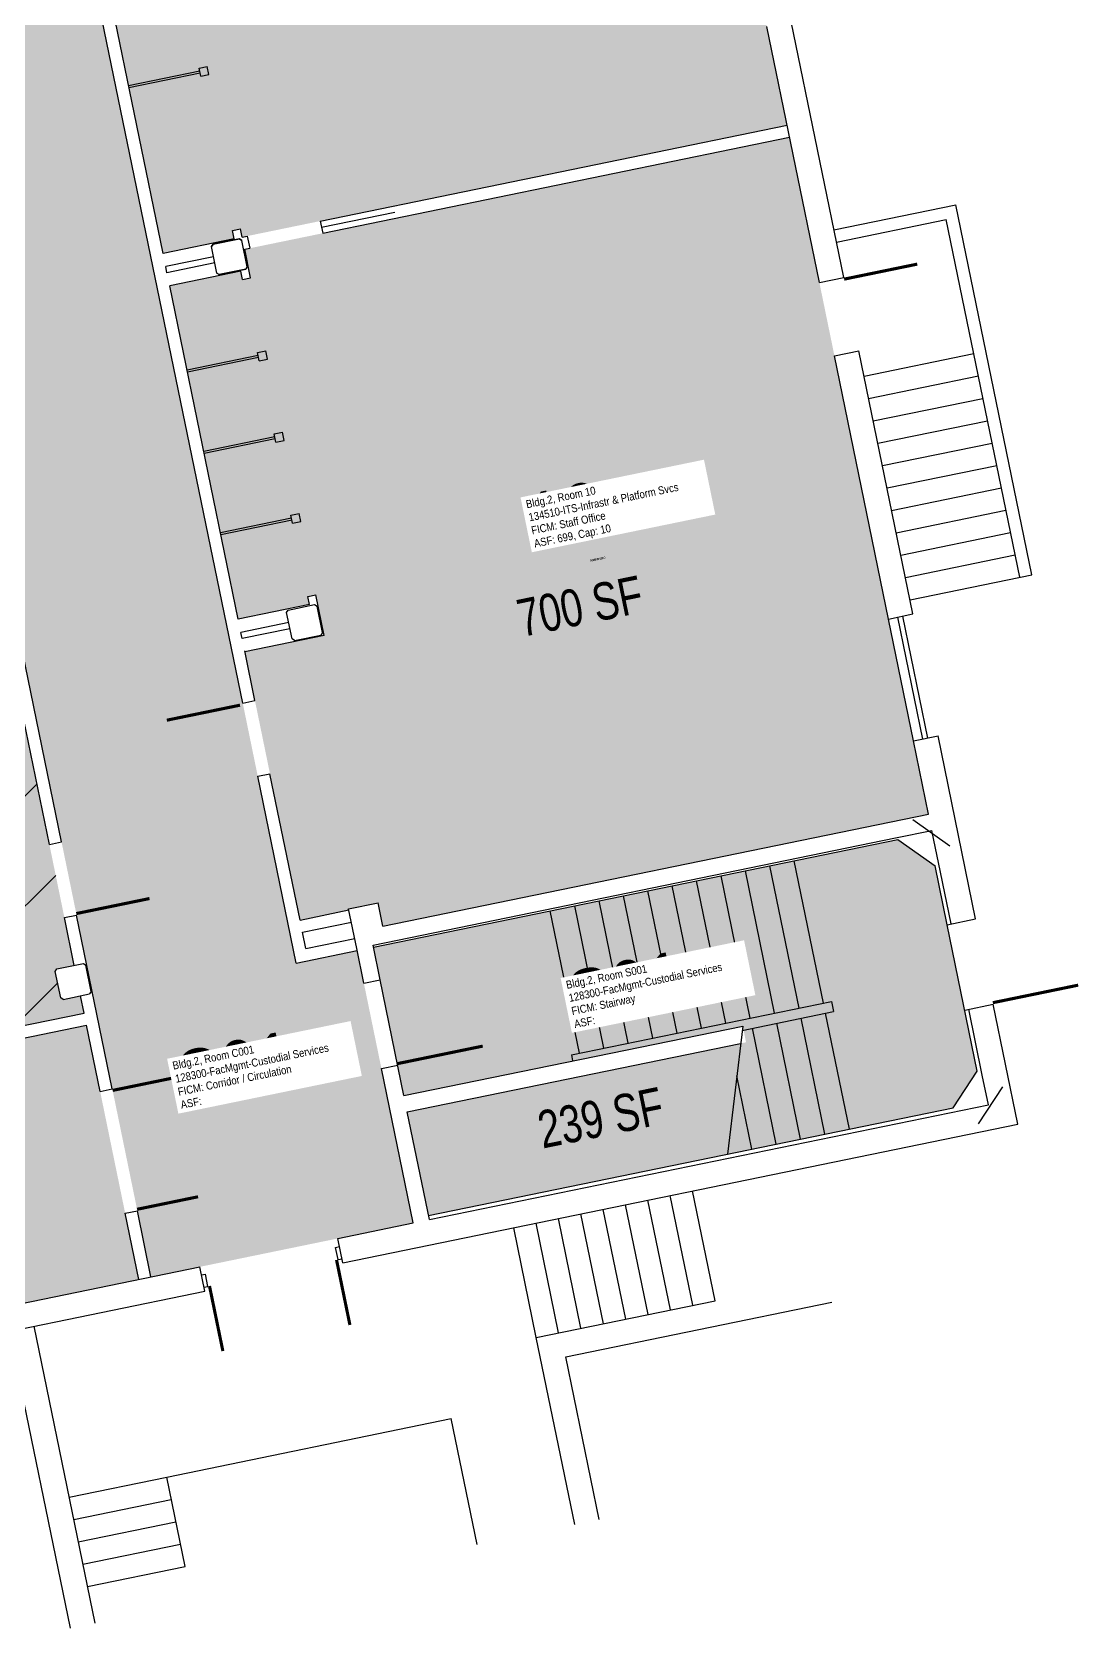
# Model space of a CAD drawing. Header units: inches. Extents: x 69199081 to 69201250, y 27671783 to 27674889.
# Drawn here: x 69200745 to 69201250, y 27671783 to 27672552 of the extents above; entities that cross this region are included whole.
import ezdxf
from ezdxf.enums import TextEntityAlignment as Align

# ---------------------------------------------------------------- set-up
doc = ezdxf.new("R2010")
doc.units = ezdxf.units.IN
doc.header["$LTSCALE"] = 100
doc.header["$MEASUREMENT"] = 0
for name, color, linetype in [('A-DOOR', 2, 'CONTINUOUS'), ('A-FLOR', 3, 'CONTINUOUS'), ('A-GLAZ', 1, 'CONTINUOUS'), ('A-IDEN-RNUM', 7, 'CONTINUOUS'), ('A-IDEN-SNUM', 4, 'CONTINUOUS'), ('A-IDEN-VNUM', 4, 'CONTINUOUS'), ('A-WALL', 5, 'CONTINUOUS'), ('AREA-TEXT', 3, 'CONTINUOUS'), ('Rooms-Capacity', 4, 'CONTINUOUS'), ('Rooms-Category-Color', 7, 'CONTINUOUS'), ('Rooms-College-Color', 7, 'CONTINUOUS'), ('Rooms-Department-Color', 7, 'CONTINUOUS'), ('Rooms-Division-Color', 7, 'CONTINUOUS'), ('Rooms-Information', 7, 'CONTINUOUS')]:
    doc.layers.add(name, color=color, linetype=linetype)
doc.styles.add('CP_AREA', font='arial.ttf', dxfattribs={"height": 15})
doc.styles.add('CP_ROOMSNUMBER', font='arial.ttf', dxfattribs={"height": 1})
doc.styles.add('CP_ROOMVNUMBER', font='arial.ttf', dxfattribs={"width": 0.85, "height": 0.075})

msp = doc.modelspace()

# ---------------------------------------------------------------- hatches: boundary and pattern name
at = {"layer": 'Rooms-Capacity'}
h = msp.add_hatch(dxfattribs=at)
h.set_pattern_fill('ANSI31', color=256, scale=300, style=0)
h.set_pattern_definition([(45, (0, 0), (-26.516504294, 26.516504294), [])])
h.paths.add_polyline_path([(69200381.94, 27672469.21), (69200677.75, 27672530.01), (69200699.8, 27672422.76), (69200691.47, 27672421.04), (69200690.7, 27672419.86), (69200693.31, 27672407.13), (69200694.49, 27672406.35), (69200702.82, 27672408.06), (69200736.04, 27672246.44), (69200727.71, 27672244.73), (69200726.94, 27672243.55), (69200729.55, 27672230.82), (69200730.73, 27672230.04), (69200739.06, 27672231.75), (69200765.64, 27672102.45), (69200757.31, 27672100.74), (69200756.53, 27672099.56), (69200759.15, 27672086.83), (69200760.33, 27672086.05), (69200768.66, 27672087.76), (69200770.37, 27672079.43), (69200474.55, 27672018.63)])
at = {"layer": 'Rooms-Category-Color', "true_color": 0xadadad}
h = msp.add_hatch(color=253, dxfattribs=at)
edge = h.paths.add_edge_path()
edge.add_line((69200547.27, 27673830.37), (69200421.89, 27673804.6))
edge.add_line((69200421.89, 27673804.6), (69200802.62, 27671952.32))
edge.add_line((69200802.62, 27671952.32), (69200928.98, 27671978.3))
edge.add_line((69200928.98, 27671978.3), (69200902, 27672109.55))
edge.add_line((69200902, 27672109.55), (69200872.61, 27672103.51))
edge.add_line((69200872.61, 27672103.51), (69200551.48, 27673665.85))
edge.add_arc((69200583.36, 27673654.81), 33.73, 101.61505, 160.90568, ccw=False)
edge.add_line((69200576.57, 27673687.85), (69200547.27, 27673830.37))
at = {"layer": 'Rooms-Category-Color', "true_color": 0xfa9ba3}
for points in [[(69200748.02, 27672739.45), (69201048.74, 27672801.26), (69201109.14, 27672507.4), (69200846.63, 27672453.45), (69200845.82, 27672457.36), (69200841.9, 27672456.56), (69200842.71, 27672452.64), (69200808.43, 27672445.59), (69200775.41, 27672606.23), (69200809.69, 27672613.28), (69200810.5, 27672609.36), (69200814.41, 27672610.17), (69200810.39, 27672629.76), (69200772.19, 27672621.91)], [(69200811.65, 27672429.92), (69200845.93, 27672436.97), (69200846.74, 27672433.05), (69200850.65, 27672433.85), (69200847.83, 27672447.57), (69201110.35, 27672501.53), (69201177.39, 27672175.35), (69200914.39, 27672121.29), (69200912.07, 27672132.55), (69200897.87, 27672129.63), (69200897.97, 27672129.14), (69200874.46, 27672124.31), (69200847.89, 27672253.61), (69200886.09, 27672261.46), (69200882.06, 27672281.05), (69200878.14, 27672280.24), (69200878.95, 27672276.33), (69200844.67, 27672269.28)]]:
    msp.add_hatch(color=241, dxfattribs=at).paths.add_polyline_path(points)
at = {"layer": 'Rooms-Category-Color', "true_color": 0xffff64}
msp.add_hatch(color=51, dxfattribs=at).paths.add_polyline_path([(69200381.94, 27672469.21), (69200677.75, 27672530.01), (69200699.8, 27672422.76), (69200691.47, 27672421.04), (69200690.7, 27672419.86), (69200693.31, 27672407.13), (69200694.49, 27672406.35), (69200702.82, 27672408.06), (69200736.04, 27672246.44), (69200727.71, 27672244.73), (69200726.94, 27672243.55), (69200729.55, 27672230.82), (69200730.73, 27672230.04), (69200739.06, 27672231.75), (69200765.64, 27672102.45), (69200757.31, 27672100.74), (69200756.53, 27672099.56), (69200759.15, 27672086.83), (69200760.33, 27672086.05), (69200768.66, 27672087.76), (69200770.37, 27672079.43), (69200474.55, 27672018.63)])
at = {"layer": 'Rooms-Category-Color', "true_color": 0xadadad}
msp.add_hatch(color=253, dxfattribs=at).paths.add_polyline_path([(69201087.79, 27672073.21), (69201089.4, 27672065.38), (69200926.14, 27672031.82), (69200936.41, 27671981.87), (69201189.13, 27672033.81), (69201200.8, 27672051.52), (69201186.3, 27672122.05), (69201180.47, 27672150.45), (69201162.55, 27672163.11), (69200909.83, 27672111.16), (69200913.06, 27672095.49), (69200924.53, 27672039.66)])
at = {"layer": 'Rooms-Category-Color', "true_color": 0xe3c5e1}
msp.add_hatch(color=254, dxfattribs=at).paths.add_polyline_path([(69200475.76, 27672012.75), (69200771.58, 27672073.56), (69200796.74, 27671951.12), (69200500.93, 27671890.31)])
at = {"layer": 'Rooms-College-Color', "true_color": 0xadadad}
h = msp.add_hatch(color=253, dxfattribs=at)
edge = h.paths.add_edge_path()
edge.add_line((69200547.27, 27673830.37), (69200421.89, 27673804.6))
edge.add_line((69200421.89, 27673804.6), (69200802.62, 27671952.32))
edge.add_line((69200802.62, 27671952.32), (69200928.98, 27671978.3))
edge.add_line((69200928.98, 27671978.3), (69200902, 27672109.55))
edge.add_line((69200902, 27672109.55), (69200872.61, 27672103.51))
edge.add_line((69200872.61, 27672103.51), (69200551.48, 27673665.85))
edge.add_arc((69200583.36, 27673654.81), 33.73, 101.61505, 160.90568, ccw=False)
edge.add_line((69200576.57, 27673687.85), (69200547.27, 27673830.37))
at = {"layer": 'Rooms-College-Color', "true_color": 0x80bc67}
for points in [[(69200748.02, 27672739.45), (69201048.74, 27672801.26), (69201109.14, 27672507.4), (69200846.63, 27672453.45), (69200845.82, 27672457.36), (69200841.9, 27672456.56), (69200842.71, 27672452.64), (69200808.43, 27672445.59), (69200775.41, 27672606.23), (69200809.69, 27672613.28), (69200810.5, 27672609.36), (69200814.41, 27672610.17), (69200810.39, 27672629.76), (69200772.19, 27672621.91)], [(69200811.65, 27672429.92), (69200845.93, 27672436.97), (69200846.74, 27672433.05), (69200850.65, 27672433.85), (69200847.83, 27672447.57), (69201110.35, 27672501.53), (69201177.39, 27672175.35), (69200914.39, 27672121.29), (69200912.07, 27672132.55), (69200897.87, 27672129.63), (69200897.97, 27672129.14), (69200874.46, 27672124.31), (69200847.89, 27672253.61), (69200886.09, 27672261.46), (69200882.06, 27672281.05), (69200878.14, 27672280.24), (69200878.95, 27672276.33), (69200844.67, 27672269.28)], [(69200475.76, 27672012.75), (69200771.58, 27672073.56), (69200796.74, 27671951.12), (69200500.93, 27671890.31)]]:
    msp.add_hatch(color=83, dxfattribs=at).paths.add_polyline_path(points)
at = {"layer": 'Rooms-College-Color', "true_color": 0xffff64}
msp.add_hatch(color=51, dxfattribs=at).paths.add_polyline_path([(69200381.94, 27672469.21), (69200677.75, 27672530.01), (69200699.8, 27672422.76), (69200691.47, 27672421.04), (69200690.7, 27672419.86), (69200693.31, 27672407.13), (69200694.49, 27672406.35), (69200702.82, 27672408.06), (69200736.04, 27672246.44), (69200727.71, 27672244.73), (69200726.94, 27672243.55), (69200729.55, 27672230.82), (69200730.73, 27672230.04), (69200739.06, 27672231.75), (69200765.64, 27672102.45), (69200757.31, 27672100.74), (69200756.53, 27672099.56), (69200759.15, 27672086.83), (69200760.33, 27672086.05), (69200768.66, 27672087.76), (69200770.37, 27672079.43), (69200474.55, 27672018.63)])
at = {"layer": 'Rooms-College-Color', "true_color": 0xadadad}
msp.add_hatch(color=253, dxfattribs=at).paths.add_polyline_path([(69201087.79, 27672073.21), (69201089.4, 27672065.38), (69200926.14, 27672031.82), (69200936.41, 27671981.87), (69201189.13, 27672033.81), (69201200.8, 27672051.52), (69201186.3, 27672122.05), (69201180.47, 27672150.45), (69201162.55, 27672163.11), (69200909.83, 27672111.16), (69200913.06, 27672095.49), (69200924.53, 27672039.66)])
at = {"layer": 'Rooms-Department-Color', "true_color": 0xacacac}
h = msp.add_hatch(color=253, dxfattribs=at)
edge = h.paths.add_edge_path()
edge.add_line((69200547.27, 27673830.37), (69200421.89, 27673804.6))
edge.add_line((69200421.89, 27673804.6), (69200802.62, 27671952.32))
edge.add_line((69200802.62, 27671952.32), (69200928.98, 27671978.3))
edge.add_line((69200928.98, 27671978.3), (69200902, 27672109.55))
edge.add_line((69200902, 27672109.55), (69200872.61, 27672103.51))
edge.add_line((69200872.61, 27672103.51), (69200551.48, 27673665.85))
edge.add_arc((69200583.36, 27673654.81), 33.73, 101.61505, 160.90568, ccw=False)
edge.add_line((69200576.57, 27673687.85), (69200547.27, 27673830.37))
at = {"layer": 'Rooms-Department-Color', "true_color": 0xfa003f}
for points in [[(69200748.02, 27672739.45), (69201048.74, 27672801.26), (69201109.14, 27672507.4), (69200846.63, 27672453.45), (69200845.82, 27672457.36), (69200841.9, 27672456.56), (69200842.71, 27672452.64), (69200808.43, 27672445.59), (69200775.41, 27672606.23), (69200809.69, 27672613.28), (69200810.5, 27672609.36), (69200814.41, 27672610.17), (69200810.39, 27672629.76), (69200772.19, 27672621.91)], [(69200811.65, 27672429.92), (69200845.93, 27672436.97), (69200846.74, 27672433.05), (69200850.65, 27672433.85), (69200847.83, 27672447.57), (69201110.35, 27672501.53), (69201177.39, 27672175.35), (69200914.39, 27672121.29), (69200912.07, 27672132.55), (69200897.87, 27672129.63), (69200897.97, 27672129.14), (69200874.46, 27672124.31), (69200847.89, 27672253.61), (69200886.09, 27672261.46), (69200882.06, 27672281.05), (69200878.14, 27672280.24), (69200878.95, 27672276.33), (69200844.67, 27672269.28)], [(69200475.76, 27672012.75), (69200771.58, 27672073.56), (69200796.74, 27671951.12), (69200500.93, 27671890.31)]]:
    msp.add_hatch(color=240, dxfattribs=at).paths.add_polyline_path(points)
at = {"layer": 'Rooms-Department-Color', "true_color": 0x003fff}
msp.add_hatch(color=160, dxfattribs=at).paths.add_polyline_path([(69200381.94, 27672469.21), (69200677.75, 27672530.01), (69200699.8, 27672422.76), (69200691.47, 27672421.04), (69200690.7, 27672419.86), (69200693.31, 27672407.13), (69200694.49, 27672406.35), (69200702.82, 27672408.06), (69200736.04, 27672246.44), (69200727.71, 27672244.73), (69200726.94, 27672243.55), (69200729.55, 27672230.82), (69200730.73, 27672230.04), (69200739.06, 27672231.75), (69200765.64, 27672102.45), (69200757.31, 27672100.74), (69200756.53, 27672099.56), (69200759.15, 27672086.83), (69200760.33, 27672086.05), (69200768.66, 27672087.76), (69200770.37, 27672079.43), (69200474.55, 27672018.63)])
at = {"layer": 'Rooms-Department-Color', "true_color": 0xacacac}
msp.add_hatch(color=253, dxfattribs=at).paths.add_polyline_path([(69201087.79, 27672073.21), (69201089.4, 27672065.38), (69200926.14, 27672031.82), (69200936.41, 27671981.87), (69201189.13, 27672033.81), (69201200.8, 27672051.52), (69201186.3, 27672122.05), (69201180.47, 27672150.45), (69201162.55, 27672163.11), (69200909.83, 27672111.16), (69200913.06, 27672095.49), (69200924.53, 27672039.66)])
at = {"layer": 'Rooms-Division-Color', "true_color": 0xadadad}
h = msp.add_hatch(color=253, dxfattribs=at)
edge = h.paths.add_edge_path()
edge.add_line((69200547.27, 27673830.37), (69200421.89, 27673804.6))
edge.add_line((69200421.89, 27673804.6), (69200802.62, 27671952.32))
edge.add_line((69200802.62, 27671952.32), (69200928.98, 27671978.3))
edge.add_line((69200928.98, 27671978.3), (69200902, 27672109.55))
edge.add_line((69200902, 27672109.55), (69200872.61, 27672103.51))
edge.add_line((69200872.61, 27672103.51), (69200551.48, 27673665.85))
edge.add_arc((69200583.36, 27673654.81), 33.73, 101.61505, 160.90568, ccw=False)
edge.add_line((69200576.57, 27673687.85), (69200547.27, 27673830.37))
at = {"layer": 'Rooms-Division-Color', "true_color": 0xfa003f}
for points in [[(69200748.02, 27672739.45), (69201048.74, 27672801.26), (69201109.14, 27672507.4), (69200846.63, 27672453.45), (69200845.82, 27672457.36), (69200841.9, 27672456.56), (69200842.71, 27672452.64), (69200808.43, 27672445.59), (69200775.41, 27672606.23), (69200809.69, 27672613.28), (69200810.5, 27672609.36), (69200814.41, 27672610.17), (69200810.39, 27672629.76), (69200772.19, 27672621.91)], [(69200811.65, 27672429.92), (69200845.93, 27672436.97), (69200846.74, 27672433.05), (69200850.65, 27672433.85), (69200847.83, 27672447.57), (69201110.35, 27672501.53), (69201177.39, 27672175.35), (69200914.39, 27672121.29), (69200912.07, 27672132.55), (69200897.87, 27672129.63), (69200897.97, 27672129.14), (69200874.46, 27672124.31), (69200847.89, 27672253.61), (69200886.09, 27672261.46), (69200882.06, 27672281.05), (69200878.14, 27672280.24), (69200878.95, 27672276.33), (69200844.67, 27672269.28)], [(69200475.76, 27672012.75), (69200771.58, 27672073.56), (69200796.74, 27671951.12), (69200500.93, 27671890.31)]]:
    msp.add_hatch(color=240, dxfattribs=at).paths.add_polyline_path(points)
at = {"layer": 'Rooms-Division-Color', "true_color": 0x003fff}
msp.add_hatch(color=160, dxfattribs=at).paths.add_polyline_path([(69200381.94, 27672469.21), (69200677.75, 27672530.01), (69200699.8, 27672422.76), (69200691.47, 27672421.04), (69200690.7, 27672419.86), (69200693.31, 27672407.13), (69200694.49, 27672406.35), (69200702.82, 27672408.06), (69200736.04, 27672246.44), (69200727.71, 27672244.73), (69200726.94, 27672243.55), (69200729.55, 27672230.82), (69200730.73, 27672230.04), (69200739.06, 27672231.75), (69200765.64, 27672102.45), (69200757.31, 27672100.74), (69200756.53, 27672099.56), (69200759.15, 27672086.83), (69200760.33, 27672086.05), (69200768.66, 27672087.76), (69200770.37, 27672079.43), (69200474.55, 27672018.63)])
at = {"layer": 'Rooms-Division-Color', "true_color": 0xadadad}
msp.add_hatch(color=253, dxfattribs=at).paths.add_polyline_path([(69201087.79, 27672073.21), (69201089.4, 27672065.38), (69200926.14, 27672031.82), (69200936.41, 27671981.87), (69201189.13, 27672033.81), (69201200.8, 27672051.52), (69201186.3, 27672122.05), (69201180.47, 27672150.45), (69201162.55, 27672163.11), (69200909.83, 27672111.16), (69200913.06, 27672095.49), (69200924.53, 27672039.66)])

# ---------------------------------------------------------------- linework, layer by layer
at = {"layer": 'A-DOOR'}
msp.add_line((69200884.84, 27672458.24), (69200920.11, 27672465.49), dxfattribs=at)
for points in [[(69201136.65, 27672433.17, 1.5, 1.5, 0), (69201171.91, 27672440.42, 0, 0, 0), (69201172.06, 27672439.68, 0, 0, -0.414214), (69201142.28, 27672398.34, 0, 0, -0.414214)], [(69200845.52, 27672227.85, 1.5, 1.5, 0), (69200810.26, 27672220.61, 0, 0, 0), (69200810.41, 27672219.87, 0, 0, 0.414214), (69200854.09, 27672193.63, 0, 0, 0.414214)], [(69200766.63, 27672127.41, 1.5, 1.5, 0), (69200801.89, 27672134.66, 0, 0, 0), (69200801.74, 27672135.4, 0, 0, 0.414214), (69200758.06, 27672161.64, 0, 0, 0.414214)], [(69201208.32, 27672084.46, 1.5, 1.5, 0), (69201249.46, 27672092.92, 0, 0, 0), (69201249.61, 27672092.18, 0, 0, 0.414214), (69201200.02, 27672124.87, 0, 0, 0.414214)], [(69200921.36, 27672055.08, 1.5, 1.5, 0), (69200962.5, 27672063.54, 0, 0, 0), (69200962.65, 27672062.81, 0, 0, 0.414214), (69200913.06, 27672095.49, 0, 0, 0.414214)], [(69200784.15, 27672042.19, 1.5, 1.5, 0), (69200813.53, 27672048.23, 0, 0, 0), (69200813.38, 27672048.97, 0, 0, -0.414214), (69200790.04, 27672013.54, 0, 0, -0.414214)], [(69200795.92, 27671984.89, 1.5, 1.5, 0), (69200825.31, 27671990.93, 0, 0, 0), (69200825.46, 27671990.2, 0, 0, 0.414214), (69200790.04, 27672013.54, 0, 0, 0.414214)], [(69200830.83, 27671947.91, 1.5, 1.5, 0), (69200837.28, 27671916.57, 0, 0, 0), (69200836.54, 27671916.42, 0, 0, 0.414214), (69200861.44, 27671954.21, 0, 0, 0.414214)], [(69200892.05, 27671960.5, 1.5, 1.5, 0), (69200898.5, 27671929.15, 0, 0, 0), (69200899.23, 27671929.3, 0, 0, -0.414214), (69200861.44, 27671954.21, 0, 0, -0.414214)]]:
    msp.add_lwpolyline(points, format="xyseb", dxfattribs=at)
at = {"layer": 'A-FLOR'}
for p, q in [((69201131.77, 27672456.92), (69201190.54, 27672469.01)), ((69201227.18, 27672290.73), (69201190.54, 27672469.01)), ((69201132.97, 27672451.05), (69201185.87, 27672461.92)), ((69201221.3, 27672289.52), (69201185.87, 27672461.92)), ((69201146.26, 27672386.4), (69201199.16, 27672397.27)), ((69201148.48, 27672375.62), (69201201.37, 27672386.5)), ((69201150.69, 27672364.85), (69201203.58, 27672375.72)), ((69201152.91, 27672354.08), (69201205.8, 27672364.95)), ((69201155.12, 27672343.3), (69201208.01, 27672354.17)), ((69201157.33, 27672332.53), (69201210.23, 27672343.4)), ((69201159.55, 27672321.75), (69201212.44, 27672332.62)), ((69201161.76, 27672310.98), (69201214.66, 27672321.85)), ((69201163.98, 27672300.2), (69201216.87, 27672311.07)), ((69201166.19, 27672289.43), (69201219.09, 27672300.3)), ((69201168.41, 27672278.65), (69201227.18, 27672290.73)), ((69201103.18, 27672079.44), (69201089.09, 27672148.01)), ((69201114.94, 27672081.86), (69201100.84, 27672150.42)), ((69201126.69, 27672084.27), (69201112.6, 27672152.84)), ((69201056.16, 27672069.78), (69201042.07, 27672138.34)), ((69201067.92, 27672072.19), (69201053.82, 27672140.76)), ((69201079.67, 27672074.61), (69201065.58, 27672143.17)), ((69201091.43, 27672077.02), (69201077.33, 27672145.59)), ((69201020.9, 27672062.53), (69201006.81, 27672131.09)), ((69201032.66, 27672064.94), (69201018.56, 27672133.51)), ((69201044.41, 27672067.36), (69201030.32, 27672135.93)), ((69201009.15, 27672060.11), (69200995.05, 27672128.68)), ((69201005.23, 27672059.31), (69201130.61, 27672085.08)), ((69201130.61, 27672085.08), (69201131.61, 27672080.18)), ((69201087.54, 27672071.12), (69201131.61, 27672080.18)), ((69201127.42, 27672021.13), (69201115.94, 27672076.96)), ((69201139.17, 27672023.54), (69201127.7, 27672079.37)), ((69201087.79, 27672073.21), (69201080.4, 27672011.46)), ((69201103.91, 27672016.29), (69201092.43, 27672072.13)), ((69201115.66, 27672018.71), (69201104.19, 27672074.54)), ((69201005.23, 27672059.31), (69201005.83, 27672056.37)), ((69201092.16, 27672013.88), (69201084.91, 27672049.14)), ((69201074.5, 27671940.83), (69201063.63, 27671993.72)), ((69201031.4, 27671931.97), (69201020.53, 27671984.86)), ((69201042.18, 27671934.18), (69201031.3, 27671987.08)), ((69201052.95, 27671936.4), (69201042.08, 27671989.29)), ((69201063.73, 27671938.61), (69201052.85, 27671991.51)), ((69200999.08, 27671925.32), (69200988.21, 27671978.22)), ((69201009.85, 27671927.54), (69200998.98, 27671980.43)), ((69201020.63, 27671929.75), (69201009.76, 27671982.65)), ((69200988.3, 27671923.11), (69200977.43, 27671976)), ((69200988.3, 27671923.11), (69201074.5, 27671940.83)), ((69201002.47, 27671913.77), (69201130.79, 27671940.15)), ((69200763.9, 27671783.06), (69200734.51, 27671926.07)), ((69200775.66, 27671785.48), (69200746.26, 27671928.49)), ((69201006.83, 27671832.99), (69200988.3, 27671923.11)), ((69201018.58, 27671835.41), (69201002.47, 27671913.77)), ((69200810.19, 27671855.87), (69200947.33, 27671884.06)), ((69200959.81, 27671823.33), (69200947.33, 27671884.06)), ((69200763.18, 27671846.21), (69200810.19, 27671855.87)), ((69200819.05, 27671812.77), (69200810.19, 27671855.87)), ((69200765.39, 27671835.43), (69200812.41, 27671845.1)), ((69200767.61, 27671824.66), (69200814.62, 27671834.32)), ((69200769.82, 27671813.88), (69200816.84, 27671823.55)), ((69200772.03, 27671803.11), (69200819.05, 27671812.77))]:
    msp.add_line(p, q, dxfattribs=at)
at = {"layer": 'A-GLAZ'}
for p, q in [((69201170.14, 27672210.61), (69201158.06, 27672269.38)), ((69201174.55, 27672211.51), (69201162.47, 27672270.29)), ((69201177, 27672212.02), (69201164.92, 27672270.79))]:
    msp.add_line(p, q, dxfattribs=at)
at = {"layer": 'A-WALL'}
for p, q in [((69200846.84, 27672228.89), (69200763.89, 27672632.45)), ((69200808.43, 27672445.59), (69200775.41, 27672606.23)), ((69201124.74, 27672431.49), (69201099.37, 27672554.91)), ((69201136.5, 27672433.91), (69201111.13, 27672557.33)), ((69200826.1, 27672533.45), (69200791.82, 27672526.4)), ((69200826.3, 27672532.47), (69200792.02, 27672525.42)), ((69200825.8, 27672534.92), (69200829.71, 27672535.73)), ((69200826.6, 27672531), (69200825.8, 27672534.92)), ((69200826.6, 27672531), (69200830.52, 27672531.81)), ((69200830.52, 27672531.81), (69200829.71, 27672535.73)), ((69200884.24, 27672461.18), (69201109.14, 27672507.4)), ((69200885.45, 27672455.3), (69201110.35, 27672501.53)), ((69200841.9, 27672456.56), (69200845.82, 27672457.36)), ((69200842.71, 27672452.64), (69200841.9, 27672456.56)), ((69200846.63, 27672453.45), (69200845.82, 27672457.36)), ((69200846.63, 27672453.45), (69200848.98, 27672453.93)), ((69200848.98, 27672453.93), (69200850.19, 27672448.05)), ((69200884.24, 27672461.18), (69200885.45, 27672455.3)), ((69200759.53, 27672161.94), (69200699.74, 27672452.86)), ((69200842.71, 27672452.64), (69200808.43, 27672445.59)), ((69200832.52, 27672450.04), (69200831.75, 27672448.86)), ((69200831.75, 27672448.86), (69200832.52, 27672450.04)), ((69200834.36, 27672436.12), (69200831.75, 27672448.86)), ((69200834.36, 27672436.12), (69200831.75, 27672448.86)), ((69200845.26, 27672452.65), (69200832.52, 27672450.04)), ((69200832.52, 27672450.04), (69200845.26, 27672452.65)), ((69200846.44, 27672451.88), (69200845.26, 27672452.65)), ((69200845.26, 27672452.65), (69200846.44, 27672451.88)), ((69200849.06, 27672439.14), (69200846.44, 27672451.88)), ((69200849.06, 27672439.14), (69200846.44, 27672451.88)), ((69200847.83, 27672447.57), (69200850.19, 27672448.05)), ((69200850.65, 27672433.85), (69200847.83, 27672447.57)), ((69200832.75, 27672443.96), (69200809.73, 27672439.23)), ((69200810.34, 27672436.29), (69200809.73, 27672439.23)), ((69200833.36, 27672441.02), (69200810.34, 27672436.29)), ((69200848.28, 27672437.96), (69200849.06, 27672439.14)), ((69200849.06, 27672439.14), (69200848.28, 27672437.96)), ((69200845.93, 27672436.97), (69200811.65, 27672429.92)), ((69200834.36, 27672436.12), (69200835.54, 27672435.34)), ((69200835.54, 27672435.34), (69200834.36, 27672436.12)), ((69200848.28, 27672437.96), (69200835.54, 27672435.34)), ((69200835.54, 27672435.34), (69200848.28, 27672437.96)), ((69200846.74, 27672433.05), (69200845.93, 27672436.97)), ((69200846.74, 27672433.05), (69200850.65, 27672433.85)), ((69201124.74, 27672431.49), (69201136.5, 27672433.91)), ((69200844.67, 27672269.28), (69200811.65, 27672429.92)), ((69200854.29, 27672396.32), (69200820, 27672389.27)), ((69200854.49, 27672395.34), (69200820.2, 27672388.29)), ((69200853.98, 27672397.79), (69200857.9, 27672398.59)), ((69200854.79, 27672393.87), (69200853.98, 27672397.79)), ((69200854.79, 27672393.87), (69200858.71, 27672394.67)), ((69200858.71, 27672394.67), (69200857.9, 27672398.59)), ((69201131.99, 27672396.23), (69201143.74, 27672398.64)), ((69201158.06, 27672269.38), (69201131.99, 27672396.23)), ((69201169.82, 27672271.8), (69201143.74, 27672398.64)), ((69200862.34, 27672357.14), (69200828.06, 27672350.09)), ((69200862.54, 27672356.16), (69200828.26, 27672349.11)), ((69200862.04, 27672358.61), (69200865.96, 27672359.41)), ((69200862.84, 27672354.69), (69200862.04, 27672358.61)), ((69200862.84, 27672354.69), (69200866.76, 27672355.49)), ((69200866.76, 27672355.49), (69200865.96, 27672359.41)), ((69200870.39, 27672317.96), (69200836.11, 27672310.91)), ((69200870.59, 27672316.98), (69200836.31, 27672309.93)), ((69200870.09, 27672319.42), (69200874.01, 27672320.23)), ((69200870.9, 27672315.51), (69200870.09, 27672319.42)), ((69200870.9, 27672315.51), (69200874.81, 27672316.31)), ((69200874.81, 27672316.31), (69200874.01, 27672320.23)), ((69200878.14, 27672280.24), (69200882.06, 27672281.05)), ((69200878.95, 27672276.33), (69200878.14, 27672280.24)), ((69200886.09, 27672261.46), (69200882.06, 27672281.05)), ((69200878.95, 27672276.33), (69200844.67, 27672269.28)), ((69200867.99, 27672272.54), (69200868.76, 27672273.72)), ((69200870.6, 27672259.81), (69200867.99, 27672272.54)), ((69200868.76, 27672273.72), (69200881.5, 27672276.34)), ((69200881.5, 27672276.34), (69200882.68, 27672275.56)), ((69200885.3, 27672262.83), (69200882.68, 27672275.56)), ((69201158.06, 27672269.38), (69201169.82, 27672271.8)), ((69200868.99, 27672267.64), (69200845.97, 27672262.91)), ((69200846.58, 27672259.97), (69200845.97, 27672262.91)), ((69200869.6, 27672264.71), (69200846.58, 27672259.97)), ((69200886.09, 27672261.46), (69200847.89, 27672253.61)), ((69200871.78, 27672259.03), (69200884.52, 27672261.65)), ((69200885.3, 27672262.83), (69200884.52, 27672261.65)), ((69200852.72, 27672230.1), (69200847.79, 27672254.1)), ((69200871.78, 27672259.03), (69200870.6, 27672259.81)), ((69200753.66, 27672160.73), (69200739.06, 27672231.75)), ((69200846.84, 27672228.89), (69200852.72, 27672230.1)), ((69201170.14, 27672210.61), (69201181.9, 27672213.02)), ((69201177.39, 27672175.35), (69201170.14, 27672210.61)), ((69201200.02, 27672124.87), (69201181.9, 27672213.02)), ((69200854.09, 27672193.63), (69200859.97, 27672194.84)), ((69200872.61, 27672103.51), (69200854.09, 27672193.63)), ((69200874.46, 27672124.31), (69200859.97, 27672194.84)), ((69200914.39, 27672121.29), (69201177.39, 27672175.35)), ((69201169.76, 27672172.75), (69201187.67, 27672160.1)), ((69200753.66, 27672160.73), (69200759.53, 27672161.94)), ((69200909.63, 27672112.14), (69201161.37, 27672163.88)), ((69200909.83, 27672111.16), (69201162.55, 27672163.11)), ((69201161.37, 27672163.88), (69201179, 27672167.51)), ((69201162.55, 27672163.11), (69201180.47, 27672150.45)), ((69201183.13, 27672147.43), (69201179, 27672167.51)), ((69201186.3, 27672122.05), (69201180.47, 27672150.45)), ((69201188.26, 27672122.45), (69201183.13, 27672147.43)), ((69200897.87, 27672129.63), (69200912.07, 27672132.55)), ((69200914.39, 27672121.29), (69200912.07, 27672132.55)), ((69200760.9, 27672125.47), (69200766.78, 27672126.68)), ((69200765.64, 27672102.45), (69200760.9, 27672125.47)), ((69200784, 27672042.93), (69200766.78, 27672126.68)), ((69200874.46, 27672124.31), (69200897.97, 27672129.14)), ((69200875.67, 27672118.43), (69200899.18, 27672123.26)), ((69200901.8, 27672110.53), (69200897.87, 27672129.63)), ((69201186.3, 27672122.05), (69201200.02, 27672124.87)), ((69200877.28, 27672110.6), (69200875.67, 27672118.43)), ((69200877.28, 27672110.6), (69200900.79, 27672115.43)), ((69201200.8, 27672051.52), (69201186.3, 27672122.05)), ((69200872.61, 27672103.51), (69200902, 27672109.55)), ((69200905.22, 27672093.88), (69200901.8, 27672110.53)), ((69200913.06, 27672095.49), (69200909.63, 27672112.14)), ((69200756.53, 27672099.56), (69200757.31, 27672100.74)), ((69200757.31, 27672100.74), (69200770.04, 27672103.36)), ((69200770.04, 27672103.36), (69200771.22, 27672102.58)), ((69200773.84, 27672089.85), (69200771.22, 27672102.58)), ((69200759.15, 27672086.83), (69200756.53, 27672099.56)), ((69200905.22, 27672093.88), (69200913.06, 27672095.49)), ((69200924.53, 27672039.66), (69200913.06, 27672095.49)), ((69200760.33, 27672086.05), (69200759.15, 27672086.83)), ((69200760.33, 27672086.05), (69200773.06, 27672088.66)), ((69200770.37, 27672079.43), (69200768.66, 27672087.76)), ((69200773.84, 27672089.85), (69200773.06, 27672088.66)), ((69200474.55, 27672018.63), (69200770.37, 27672079.43)), ((69201194.76, 27672080.91), (69201208.47, 27672083.73)), ((69201203.26, 27672049.48), (69201196.72, 27672081.31)), ((69201220.35, 27672025.94), (69201208.47, 27672083.73)), ((69200475.76, 27672012.75), (69200771.58, 27672073.56)), ((69200778.12, 27672041.72), (69200771.58, 27672073.56)), ((69200924.53, 27672039.66), (69201087.79, 27672073.21)), ((69200926.14, 27672031.82), (69201086.78, 27672064.84)), ((69200913.68, 27672052.74), (69200921.51, 27672054.35)), ((69200928.98, 27671978.3), (69200913.68, 27672052.74)), ((69201189.13, 27672033.81), (69201200.8, 27672051.52)), ((69201206.18, 27672035.27), (69201203.26, 27672049.48)), ((69200778.12, 27672041.72), (69200784, 27672042.93)), ((69201201.43, 27672026.13), (69201213.1, 27672043.84)), ((69200936.81, 27671979.91), (69200926.14, 27672031.82)), ((69200936.41, 27671981.87), (69201189.13, 27672033.81)), ((69200936.81, 27671979.91), (69201206.18, 27672035.27)), ((69200895.15, 27671959.09), (69201220.35, 27672025.94)), ((69200790.2, 27671982.95), (69200796.08, 27671984.16)), ((69200796.74, 27671951.12), (69200790.2, 27671982.95)), ((69200802.62, 27671952.32), (69200796.08, 27671984.16)), ((69200892.74, 27671970.85), (69200928.98, 27671978.3)), ((69200895.15, 27671959.09), (69200892.74, 27671970.85)), ((69200891.58, 27671966.53), (69200893.54, 27671966.93)), ((69200892.79, 27671960.65), (69200891.58, 27671966.53)), ((69200500.93, 27671890.31), (69200826.13, 27671957.16)), ((69200828.54, 27671945.4), (69200826.13, 27671957.16)), ((69200826.93, 27671953.24), (69200828.89, 27671953.64)), ((69200830.1, 27671947.76), (69200828.89, 27671953.64)), ((69200892.79, 27671960.65), (69200894.75, 27671961.05)), ((69200828.14, 27671947.36), (69200830.1, 27671947.76)), ((69200491.59, 27671876.14), (69200828.54, 27671945.4))]:
    msp.add_line(p, q, dxfattribs=at)

# ---------------------------------------------------------------- texts
at = {"layer": 'A-IDEN-RNUM', "style": 'CP_ROOMSNUMBER', "width": 0.85}
for s, p in [('0010-00', (69201017.98, 27672297.76)), ('S001-00', (69201033.1, 27672089.76)), ('C001-00', (69200843.81, 27672050.85))]:
    msp.add_text(s, height=1, rotation=11.61505, dxfattribs=at).set_placement(p, align=Align.CENTER)
at = {"layer": 'A-IDEN-SNUM', "style": 'CP_ROOMSNUMBER', "width": 0.85}
for s, p in [('0020001000', (69201017.98, 27672297.76)), ('0020S00100', (69201033.1, 27672089.76)), ('0020C00100', (69200843.81, 27672050.85))]:
    msp.add_text(s, height=1, rotation=11.61505, dxfattribs=at).set_placement(p, align=Align.CENTER)
at = {"layer": 'A-IDEN-VNUM', "style": 'CP_ROOMVNUMBER', "width": 0.85}
for s, p in [('10', (69201005.35, 27672306.27)), ('S01', (69201034.93, 27672077.88)), ('C01', (69200846.15, 27672039.13))]:
    msp.add_text(s, height=27, rotation=11.61505, dxfattribs=at).set_placement(p, align=Align.CENTER)
at = {"layer": 'AREA-TEXT', "style": 'CP_AREA', "width": 0.75}
for s, p in [('700 SF', (69201009.35, 27672275.6)), ('239 SF', (69201019.31, 27672029.06))]:
    msp.add_text(s, height=18, rotation=11.61505, dxfattribs=at).set_placement(p, align=Align.MIDDLE_CENTER)

# ---------------------------------------------------------------- next in the draw order: texts
at = {"layer": 'Rooms-Information', "char_height": 3.8571, "width": 86.4, "attachment_point": 7, "rotation": 11.61505, "style": 'CP_ROOMVNUMBER', "bg_fill": 3, "box_fill_scale": 1.5, "bg_fill_color": 256, "bg_fill_true_color": 13158600, "bg_fill_transparency": 0}
for s, insert in [('Bldg.2, Room 10^M^J134510-ITS-Infrastr & Platform Svcs^M^JFICM: Staff Office^M^JASF: 699, Cap: 10', (69200987.89, 27672302.68)), ('Bldg.2, Room S001^M^J128300-FacMgmt-Custodial Services^M^JFICM: Stairway^M^JASF: ', (69201006.99, 27672072.14)), ('Bldg.2, Room C001^M^J128300-FacMgmt-Custodial Services^M^JFICM: Corridor / Circulation^M^JASF: ', (69200817.35, 27672033.21))]:
    msp.add_mtext(s, dxfattribs=dict(at, insert=insert))

doc.saveas('drawing.dxf')
